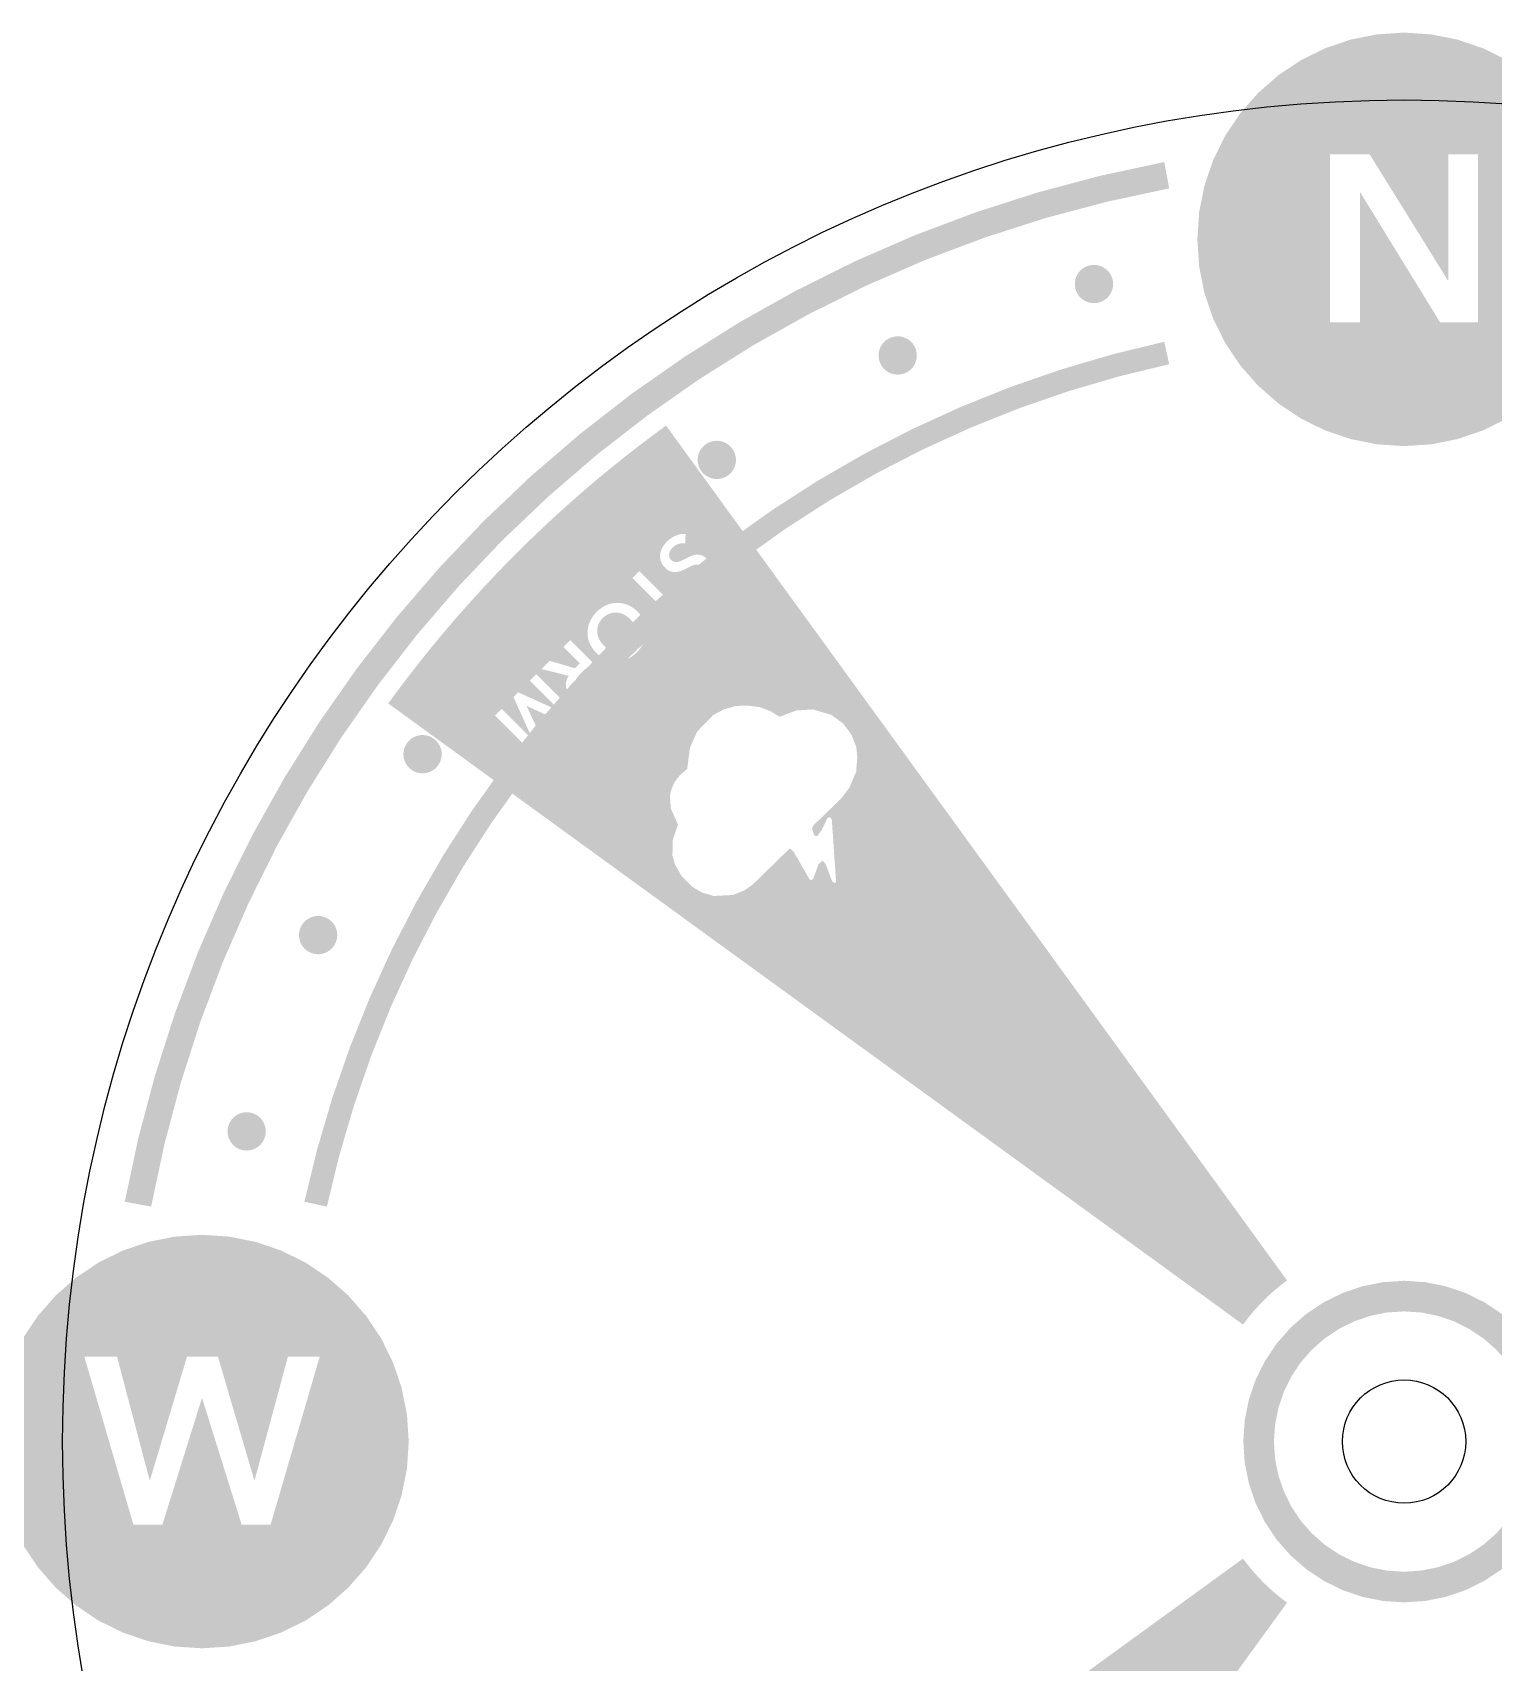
# Model space of a CAD drawing. Header units: millimetres. Extents: x 6 to 594, y 82 to 394.
# Drawn here: x 206.97 to 245.13, y 351.43 to 394 of the extents above; entities that cross this region are included whole.
import ezdxf

# ---------------------------------------------------------------- set-up
doc = ezdxf.new("R2010")
doc.units = ezdxf.units.MM
doc.layers.add('CUT', color=1, linetype='Continuous')
doc.layers.add('RASTER', color=7, linetype='Continuous')

msp = doc.modelspace()

# ---------------------------------------------------------------- hatches: boundary and pattern name
at = {"layer": 'RASTER'}
h = msp.add_hatch(color=7, dxfattribs=at)
h.paths.add_polyline_path([(248.2, 388.6), (248.154, 387.895), (248.016, 387.202), (247.789, 386.534), (247.477, 385.9), (247.084, 385.313), (246.618, 384.782), (246.087, 384.316), (245.5, 383.923), (244.866, 383.611), (244.198, 383.384), (243.505, 383.246), (242.8, 383.2), (242.095, 383.246), (241.402, 383.384), (240.734, 383.611), (240.1, 383.923), (239.513, 384.316), (238.982, 384.782), (238.516, 385.313), (238.123, 385.9), (237.811, 386.534), (237.584, 387.202), (237.446, 387.895), (237.4, 388.6), (237.446, 389.305), (237.584, 389.998), (237.811, 390.666), (238.123, 391.3), (238.516, 391.887), (238.982, 392.418), (239.513, 392.884), (240.1, 393.277), (240.734, 393.589), (241.402, 393.816), (242.095, 393.954), (242.8, 394), (243.505, 393.954), (244.198, 393.816), (244.866, 393.589), (245.5, 393.277), (246.087, 392.884), (246.618, 392.418), (247.084, 391.887), (247.477, 391.3), (247.789, 390.666), (248.016, 389.998), (248.154, 389.305)])
h.paths.add_polyline_path([(240.866, 390.82), (240.866, 386.43), (241.647, 386.43), (241.647, 389.821), (241.659, 389.821), (243.742, 386.43), (244.734, 386.43), (244.734, 390.82), (243.953, 390.82), (243.953, 387.534), (243.941, 387.534), (241.901, 390.82), (240.866, 390.82)])
for points in [[(209.382, 363.464), (209.737, 365.127), (210.175, 366.77), (210.694, 368.389), (211.293, 369.98), (211.971, 371.539), (212.727, 373.062), (213.557, 374.545), (214.461, 375.985), (215.435, 377.378), (216.478, 378.721), (217.587, 380.01), (218.758, 381.242), (219.99, 382.413), (221.279, 383.522), (222.622, 384.565), (224.015, 385.539), (225.455, 386.443), (226.938, 387.273), (228.461, 388.029), (230.02, 388.707), (231.611, 389.306), (233.23, 389.825), (234.873, 390.263), (236.536, 390.618), (236.664, 389.93), (235.036, 389.582), (233.427, 389.154), (231.842, 388.645), (230.283, 388.058), (228.757, 387.394), (227.265, 386.654), (225.812, 385.841), (224.402, 384.956), (223.037, 384.001), (221.722, 382.98), (220.46, 381.894), (219.253, 380.747), (218.106, 379.54), (217.02, 378.278), (215.999, 376.963), (215.044, 375.598), (214.159, 374.188), (213.346, 372.735), (212.606, 371.243), (211.942, 369.717), (211.355, 368.158), (210.846, 366.573), (210.418, 364.964), (210.07, 363.336)], [(235.199, 387.433), (235.195, 387.368), (235.182, 387.304), (235.161, 387.242), (235.132, 387.183), (235.096, 387.129), (235.053, 387.08), (235.003, 387.037), (234.949, 387), (234.89, 386.972), (234.828, 386.951), (234.764, 386.938), (234.699, 386.933), (234.634, 386.938), (234.57, 386.951), (234.508, 386.972), (234.449, 387), (234.395, 387.037), (234.345, 387.08), (234.302, 387.129), (234.266, 387.183), (234.237, 387.242), (234.216, 387.304), (234.203, 387.368), (234.199, 387.433), (234.203, 387.499), (234.216, 387.563), (234.237, 387.625), (234.266, 387.683), (234.302, 387.738), (234.345, 387.787), (234.395, 387.83), (234.449, 387.866), (234.508, 387.895), (234.57, 387.916), (234.634, 387.929), (234.699, 387.933), (234.764, 387.929), (234.828, 387.916), (234.89, 387.895), (234.949, 387.866), (235.003, 387.83), (235.053, 387.787), (235.096, 387.738), (235.132, 387.683), (235.161, 387.625), (235.182, 387.563), (235.195, 387.499)], [(214.075, 363.464), (214.405, 364.822), (214.8, 366.164), (215.258, 367.485), (215.778, 368.782), (216.359, 370.054), (217, 371.296), (217.699, 372.507), (218.455, 373.683), (219.266, 374.822), (220.131, 375.921), (221.046, 376.977), (222.011, 377.989), (223.023, 378.954), (224.079, 379.869), (225.178, 380.734), (226.317, 381.545), (227.493, 382.301), (228.704, 383), (229.946, 383.641), (231.218, 384.222), (232.515, 384.742), (233.836, 385.2), (235.178, 385.595), (236.536, 385.925), (236.664, 385.339), (235.333, 385.015), (234.019, 384.629), (232.725, 384.18), (231.454, 383.671), (230.208, 383.102), (228.991, 382.474), (227.805, 381.789), (226.653, 381.048), (225.538, 380.253), (224.461, 379.407), (223.426, 378.51), (222.435, 377.565), (221.49, 376.574), (220.593, 375.539), (219.747, 374.462), (218.952, 373.347), (218.211, 372.195), (217.526, 371.009), (216.898, 369.792), (216.329, 368.546), (215.82, 367.275), (215.371, 365.981), (214.985, 364.667), (214.661, 363.336)], [(230.072, 385.567), (230.068, 385.502), (230.055, 385.438), (230.034, 385.376), (230.005, 385.317), (229.969, 385.263), (229.926, 385.214), (229.876, 385.171), (229.822, 385.134), (229.763, 385.105), (229.701, 385.084), (229.637, 385.072), (229.572, 385.067), (229.507, 385.072), (229.443, 385.084), (229.381, 385.105), (229.322, 385.134), (229.268, 385.171), (229.218, 385.214), (229.175, 385.263), (229.139, 385.317), (229.11, 385.376), (229.089, 385.438), (229.076, 385.502), (229.072, 385.567), (229.076, 385.633), (229.089, 385.697), (229.11, 385.759), (229.139, 385.817), (229.175, 385.872), (229.218, 385.921), (229.268, 385.964), (229.322, 386), (229.381, 386.029), (229.443, 386.05), (229.507, 386.063), (229.572, 386.067), (229.637, 386.063), (229.701, 386.05), (229.763, 386.029), (229.822, 386), (229.876, 385.964), (229.926, 385.921), (229.969, 385.872), (230.005, 385.817), (230.034, 385.759), (230.055, 385.697), (230.068, 385.633)], [(225.347, 382.839), (225.343, 382.774), (225.33, 382.71), (225.309, 382.648), (225.28, 382.589), (225.244, 382.535), (225.201, 382.486), (225.151, 382.443), (225.097, 382.406), (225.038, 382.378), (224.976, 382.356), (224.912, 382.344), (224.847, 382.339), (224.782, 382.344), (224.718, 382.356), (224.656, 382.378), (224.597, 382.406), (224.543, 382.443), (224.494, 382.486), (224.45, 382.535), (224.414, 382.589), (224.385, 382.648), (224.364, 382.71), (224.351, 382.774), (224.347, 382.839), (224.351, 382.905), (224.364, 382.969), (224.385, 383.031), (224.414, 383.089), (224.45, 383.144), (224.494, 383.193), (224.543, 383.236), (224.597, 383.272), (224.656, 383.301), (224.718, 383.322), (224.782, 383.335), (224.847, 383.339), (224.912, 383.335), (224.976, 383.322), (225.038, 383.301), (225.097, 383.272), (225.151, 383.236), (225.201, 383.193), (225.244, 383.144), (225.28, 383.089), (225.309, 383.031), (225.33, 382.969), (225.343, 382.905)], [(217.661, 375.153), (217.656, 375.088), (217.644, 375.024), (217.622, 374.962), (217.594, 374.903), (217.557, 374.849), (217.514, 374.799), (217.465, 374.756), (217.411, 374.72), (217.352, 374.691), (217.29, 374.67), (217.226, 374.657), (217.161, 374.653), (217.095, 374.657), (217.031, 374.67), (216.969, 374.691), (216.911, 374.72), (216.856, 374.756), (216.807, 374.799), (216.764, 374.849), (216.728, 374.903), (216.699, 374.962), (216.678, 375.024), (216.665, 375.088), (216.661, 375.153), (216.665, 375.218), (216.678, 375.282), (216.699, 375.344), (216.728, 375.403), (216.764, 375.457), (216.807, 375.506), (216.856, 375.55), (216.911, 375.586), (216.969, 375.615), (217.031, 375.636), (217.095, 375.649), (217.161, 375.653), (217.226, 375.649), (217.29, 375.636), (217.352, 375.615), (217.411, 375.586), (217.465, 375.55), (217.514, 375.506), (217.557, 375.457), (217.594, 375.403), (217.622, 375.344), (217.644, 375.282), (217.656, 375.218)], [(214.933, 370.428), (214.928, 370.363), (214.916, 370.299), (214.895, 370.237), (214.866, 370.178), (214.829, 370.124), (214.786, 370.074), (214.737, 370.031), (214.683, 369.995), (214.624, 369.966), (214.562, 369.945), (214.498, 369.932), (214.433, 369.928), (214.367, 369.932), (214.303, 369.945), (214.241, 369.966), (214.183, 369.995), (214.128, 370.031), (214.079, 370.074), (214.036, 370.124), (214, 370.178), (213.971, 370.237), (213.95, 370.299), (213.937, 370.363), (213.933, 370.428), (213.937, 370.493), (213.95, 370.557), (213.971, 370.619), (214, 370.678), (214.036, 370.732), (214.079, 370.782), (214.128, 370.825), (214.183, 370.861), (214.241, 370.89), (214.303, 370.911), (214.367, 370.924), (214.433, 370.928), (214.498, 370.924), (214.562, 370.911), (214.624, 370.89), (214.683, 370.861), (214.737, 370.825), (214.786, 370.782), (214.829, 370.732), (214.866, 370.678), (214.895, 370.619), (214.916, 370.557), (214.928, 370.493)], [(213.067, 365.301), (213.062, 365.236), (213.049, 365.172), (213.028, 365.11), (213, 365.051), (212.963, 364.997), (212.92, 364.947), (212.871, 364.904), (212.817, 364.868), (212.758, 364.839), (212.696, 364.818), (212.632, 364.805), (212.567, 364.801), (212.501, 364.805), (212.437, 364.818), (212.375, 364.839), (212.317, 364.868), (212.262, 364.904), (212.213, 364.947), (212.17, 364.997), (212.134, 365.051), (212.105, 365.11), (212.084, 365.172), (212.071, 365.236), (212.067, 365.301), (212.071, 365.366), (212.084, 365.43), (212.105, 365.492), (212.134, 365.551), (212.17, 365.605), (212.213, 365.655), (212.262, 365.698), (212.317, 365.734), (212.375, 365.763), (212.437, 365.784), (212.501, 365.797), (212.567, 365.801), (212.632, 365.797), (212.696, 365.784), (212.758, 365.763), (212.817, 365.734), (212.871, 365.698), (212.92, 365.655), (212.963, 365.605), (213, 365.551), (213.028, 365.492), (213.049, 365.43), (213.062, 365.366)]]:
    msp.add_hatch(color=7, dxfattribs=at).paths.add_polyline_path(points)
h = msp.add_hatch(color=7, dxfattribs=at)
h.paths.add_polyline_path([(216.264, 376.479), (216.519, 376.825), (216.778, 377.167), (217.042, 377.506), (217.31, 377.842), (217.582, 378.174), (217.859, 378.502), (218.14, 378.827), (218.425, 379.147), (218.714, 379.465), (219.008, 379.778), (219.305, 380.088), (219.607, 380.393), (219.912, 380.695), (220.222, 380.992), (220.535, 381.286), (220.853, 381.575), (221.173, 381.86), (221.498, 382.141), (221.826, 382.418), (222.158, 382.69), (222.494, 382.958), (222.833, 383.222), (223.175, 383.481), (223.521, 383.736), (239.744, 361.407), (239.689, 361.367), (239.634, 361.325), (239.581, 361.284), (239.528, 361.241), (239.475, 361.198), (239.423, 361.154), (239.371, 361.11), (239.321, 361.064), (239.27, 361.018), (239.221, 360.972), (239.171, 360.925), (239.123, 360.877), (239.075, 360.829), (239.028, 360.779), (238.982, 360.73), (238.936, 360.679), (238.89, 360.629), (238.846, 360.577), (238.802, 360.525), (238.759, 360.472), (238.716, 360.419), (238.675, 360.366), (238.633, 360.311), (238.593, 360.256)])
h.paths.add_polyline_path([(224.334, 375.744), (224.145, 375.319), (224.073, 374.767), (223.884, 374.607), (223.737, 374.416), (223.644, 374.182), (223.623, 374.044), (223.646, 373.736), (223.833, 373.311), (223.697, 372.918), (223.688, 372.504), (223.759, 372.259), (223.926, 371.972), (224.213, 371.686), (224.447, 371.545), (224.766, 371.45), (225.265, 371.475), (225.573, 371.598), (225.786, 371.749), (226.753, 372.693), (226.852, 372.61), (227.273, 371.879), (227.326, 371.864), (227.365, 371.898), (227.505, 372.281), (227.613, 372.372), (227.681, 372.302), (227.864, 371.824), (227.94, 371.788), (227.962, 371.834), (227.851, 373.449), (227.804, 373.507), (227.743, 373.492), (227.575, 373.152), (227.464, 373.009), (227.392, 373.035), (227.333, 373.216), (227.369, 373.29), (228.091, 373.991), (228.31, 374.278), (228.487, 374.692), (228.518, 375.096), (228.487, 375.351), (228.361, 375.67), (228.144, 375.957), (227.836, 376.182), (227.358, 376.322), (226.923, 376.295), (226.487, 376.129), (226.264, 376.269), (225.966, 376.384), (225.658, 376.422), (225.35, 376.414), (225.031, 376.322), (224.755, 376.176), (224.334, 375.744)])
h.paths.add_polyline_path([(224.12, 379.645), (224.131, 379.402), (224.159, 379.404), (224.186, 379.407), (224.214, 379.412), (224.241, 379.418), (224.268, 379.426), (224.295, 379.435), (224.322, 379.445), (224.348, 379.458), (224.374, 379.471), (224.399, 379.485), (224.423, 379.5), (224.446, 379.515), (224.468, 379.532), (224.49, 379.549), (224.51, 379.567), (224.53, 379.586), (224.546, 379.603), (224.562, 379.62), (224.578, 379.639), (224.593, 379.657), (224.607, 379.677), (224.62, 379.696), (224.633, 379.716), (224.646, 379.737), (224.657, 379.758), (224.668, 379.779), (224.677, 379.8), (224.686, 379.821), (224.693, 379.843), (224.7, 379.864), (224.705, 379.886), (224.709, 379.908), (224.713, 379.93), (224.715, 379.952), (224.716, 379.974), (224.715, 379.996), (224.714, 380.017), (224.711, 380.039), (224.707, 380.061), (224.702, 380.083), (224.695, 380.104), (224.687, 380.126), (224.677, 380.146), (224.665, 380.167), (224.652, 380.187), (224.637, 380.207), (224.62, 380.227), (224.602, 380.246), (224.584, 380.263), (224.567, 380.279), (224.549, 380.293), (224.531, 380.305), (224.514, 380.316), (224.496, 380.326), (224.479, 380.335), (224.461, 380.341), (224.444, 380.347), (224.426, 380.352), (224.409, 380.356), (224.392, 380.359), (224.374, 380.361), (224.357, 380.363), (224.34, 380.363), (224.323, 380.363), (224.306, 380.361), (224.289, 380.36), (224.272, 380.357), (224.255, 380.354), (224.238, 380.35), (224.222, 380.345), (224.205, 380.34), (224.189, 380.334), (224.173, 380.327), (224.157, 380.321), (224.141, 380.314), (224.125, 380.307), (224.11, 380.3), (224.095, 380.292), (224.079, 380.285), (224.064, 380.277), (224.049, 380.269), (224.034, 380.262), (224.019, 380.254), (224.004, 380.247), (223.989, 380.239), (223.974, 380.232), (223.96, 380.225), (223.946, 380.218), (223.932, 380.211), (223.918, 380.205), (223.904, 380.199), (223.891, 380.194), (223.877, 380.189), (223.864, 380.184), (223.852, 380.181), (223.839, 380.177), (223.826, 380.175), (223.814, 380.173), (223.802, 380.171), (223.79, 380.17), (223.778, 380.17), (223.767, 380.171), (223.755, 380.172), (223.744, 380.173), (223.733, 380.176), (223.722, 380.179), (223.711, 380.184), (223.701, 380.189), (223.69, 380.195), (223.68, 380.203), (223.67, 380.211), (223.66, 380.221), (223.65, 380.231), (223.641, 380.241), (223.633, 380.252), (223.626, 380.262), (223.62, 380.273), (223.615, 380.284), (223.611, 380.295), (223.608, 380.305), (223.605, 380.316), (223.603, 380.327), (223.602, 380.338), (223.601, 380.349), (223.601, 380.36), (223.601, 380.372), (223.603, 380.383), (223.604, 380.394), (223.606, 380.405), (223.609, 380.416), (223.612, 380.427), (223.616, 380.437), (223.621, 380.448), (223.625, 380.458), (223.631, 380.469), (223.637, 380.479), (223.643, 380.489), (223.649, 380.498), (223.656, 380.508), (223.663, 380.517), (223.67, 380.525), (223.677, 380.534), (223.685, 380.542), (223.693, 380.55), (223.708, 380.564), (223.724, 380.578), (223.742, 380.591), (223.76, 380.603), (223.779, 380.614), (223.8, 380.624), (223.821, 380.633), (223.843, 380.641), (223.866, 380.649), (223.889, 380.654), (223.911, 380.659), (223.934, 380.662), (223.956, 380.663), (223.978, 380.663), (224, 380.662), (224.022, 380.659), (224.031, 380.905), (223.998, 380.907), (223.966, 380.906), (223.933, 380.904), (223.901, 380.899), (223.868, 380.892), (223.836, 380.883), (223.803, 380.872), (223.771, 380.859), (223.739, 380.844), (223.708, 380.828), (223.678, 380.81), (223.65, 380.792), (223.622, 380.772), (223.595, 380.751), (223.569, 380.728), (223.544, 380.704), (223.526, 380.686), (223.509, 380.667), (223.493, 380.647), (223.477, 380.628), (223.463, 380.607), (223.449, 380.587), (223.436, 380.566), (223.424, 380.544), (223.413, 380.523), (223.403, 380.501), (223.394, 380.479), (223.386, 380.457), (223.38, 380.435), (223.375, 380.413), (223.37, 380.391), (223.367, 380.369), (223.365, 380.347), (223.365, 380.324), (223.366, 380.302), (223.367, 380.28), (223.371, 380.257), (223.375, 380.235), (223.381, 380.213), (223.388, 380.19), (223.396, 380.168), (223.406, 380.146), (223.418, 380.124), (223.431, 380.103), (223.445, 380.082), (223.462, 380.061), (223.479, 380.04), (223.499, 380.02), (223.517, 380.002), (223.536, 379.986), (223.554, 379.972), (223.573, 379.959), (223.592, 379.948), (223.611, 379.938), (223.63, 379.931), (223.649, 379.924), (223.669, 379.919), (223.688, 379.915), (223.707, 379.912), (223.726, 379.911), (223.745, 379.91), (223.764, 379.91), (223.783, 379.911), (223.802, 379.913), (223.821, 379.916), (223.84, 379.92), (223.858, 379.924), (223.877, 379.929), (223.895, 379.935), (223.913, 379.941), (223.931, 379.948), (223.949, 379.955), (223.967, 379.963), (223.984, 379.971), (224.002, 379.979), (224.019, 379.987), (224.035, 379.995), (224.052, 380.004), (224.068, 380.012), (224.084, 380.02), (224.098, 380.027), (224.111, 380.034), (224.125, 380.041), (224.138, 380.048), (224.15, 380.054), (224.163, 380.06), (224.175, 380.066), (224.188, 380.072), (224.199, 380.078), (224.211, 380.082), (224.223, 380.087), (224.234, 380.091), (224.245, 380.095), (224.256, 380.098), (224.267, 380.1), (224.277, 380.102), (224.288, 380.104), (224.298, 380.105), (224.308, 380.106), (224.318, 380.106), (224.328, 380.105), (224.338, 380.104), (224.348, 380.103), (224.357, 380.1), (224.367, 380.098), (224.376, 380.094), (224.385, 380.09), (224.394, 380.084), (224.403, 380.079), (224.412, 380.072), (224.421, 380.065), (224.429, 380.057), (224.438, 380.047), (224.446, 380.038), (224.453, 380.028), (224.459, 380.018), (224.465, 380.008), (224.469, 379.998), (224.473, 379.988), (224.476, 379.977), (224.478, 379.967), (224.48, 379.956), (224.481, 379.946), (224.481, 379.935), (224.481, 379.925), (224.48, 379.914), (224.479, 379.904), (224.477, 379.893), (224.474, 379.883), (224.471, 379.872), (224.468, 379.862), (224.464, 379.852), (224.46, 379.842), (224.455, 379.832), (224.45, 379.822), (224.444, 379.813), (224.438, 379.803), (224.432, 379.794), (224.426, 379.784), (224.419, 379.776), (224.412, 379.767), (224.405, 379.759), (224.397, 379.75), (224.39, 379.743), (224.376, 379.73), (224.362, 379.718), (224.347, 379.707), (224.331, 379.697), (224.315, 379.687), (224.298, 379.678), (224.28, 379.67), (224.261, 379.663), (224.242, 379.657), (224.224, 379.652), (224.205, 379.648), (224.188, 379.645), (224.17, 379.644), (224.153, 379.643), (224.136, 379.643), (224.12, 379.645)])
h.paths.add_polyline_path([(223.67, 379.088), (222.824, 379.933), (222.646, 379.755), (223.492, 378.91), (223.185, 378.603), (223.34, 378.447), (224.132, 379.239), (223.977, 379.395), (223.67, 379.088)])
h.paths.add_polyline_path([(222.775, 378.877), (222.745, 378.905), (222.715, 378.932), (222.684, 378.957), (222.652, 378.979), (222.62, 379), (222.588, 379.019), (222.554, 379.036), (222.52, 379.051), (222.486, 379.064), (222.451, 379.076), (222.417, 379.085), (222.382, 379.093), (222.347, 379.099), (222.312, 379.103), (222.277, 379.106), (222.242, 379.106), (222.206, 379.105), (222.171, 379.102), (222.136, 379.097), (222.101, 379.09), (222.066, 379.082), (222.032, 379.071), (221.997, 379.059), (221.963, 379.045), (221.929, 379.03), (221.896, 379.012), (221.863, 378.993), (221.831, 378.972), (221.8, 378.949), (221.769, 378.924), (221.739, 378.898), (221.71, 378.87), (221.681, 378.84), (221.655, 378.81), (221.63, 378.779), (221.607, 378.747), (221.585, 378.715), (221.566, 378.682), (221.548, 378.649), (221.532, 378.615), (221.518, 378.58), (221.506, 378.546), (221.495, 378.511), (221.487, 378.476), (221.48, 378.441), (221.475, 378.406), (221.472, 378.37), (221.47, 378.335), (221.471, 378.299), (221.473, 378.264), (221.477, 378.229), (221.483, 378.194), (221.49, 378.159), (221.5, 378.124), (221.511, 378.09), (221.525, 378.055), (221.54, 378.021), (221.557, 377.988), (221.576, 377.955), (221.596, 377.923), (221.619, 377.892), (221.644, 377.861), (221.67, 377.831), (221.699, 377.801), (221.729, 377.772), (221.76, 377.745), (221.791, 377.72), (221.823, 377.697), (221.855, 377.675), (221.888, 377.656), (221.922, 377.639), (221.956, 377.624), (221.99, 377.611), (222.025, 377.6), (222.059, 377.59), (222.094, 377.583), (222.128, 377.577), (222.163, 377.573), (222.198, 377.572), (222.233, 377.572), (222.268, 377.574), (222.303, 377.577), (222.338, 377.583), (222.372, 377.59), (222.406, 377.6), (222.441, 377.611), (222.475, 377.624), (222.509, 377.638), (222.543, 377.655), (222.576, 377.673), (222.608, 377.693), (222.64, 377.714), (222.671, 377.738), (222.702, 377.763), (222.732, 377.789), (222.762, 377.818), (222.79, 377.847), (222.817, 377.877), (222.841, 377.907), (222.864, 377.939), (222.886, 377.97), (222.905, 378.003), (222.923, 378.035), (222.939, 378.069), (222.954, 378.103), (222.967, 378.137), (222.977, 378.171), (222.987, 378.205), (222.994, 378.239), (222.999, 378.274), (223.003, 378.308), (223.005, 378.343), (223.004, 378.378), (223.003, 378.413), (222.999, 378.447), (222.993, 378.482), (222.985, 378.516), (222.976, 378.551), (222.965, 378.585), (222.952, 378.62), (222.936, 378.654), (222.919, 378.687), (222.9, 378.72), (222.879, 378.753), (222.856, 378.785), (222.831, 378.816), (222.804, 378.847), (222.775, 378.877)])
h.paths.add_polyline_path([(222.581, 378.683), (222.6, 378.664), (222.618, 378.644), (222.634, 378.623), (222.65, 378.602), (222.664, 378.581), (222.677, 378.559), (222.689, 378.537), (222.7, 378.514), (222.71, 378.491), (222.719, 378.468), (222.727, 378.445), (222.733, 378.422), (222.738, 378.399), (222.742, 378.376), (222.745, 378.352), (222.746, 378.328), (222.747, 378.305), (222.746, 378.281), (222.744, 378.258), (222.741, 378.234), (222.737, 378.211), (222.731, 378.188), (222.724, 378.165), (222.716, 378.142), (222.707, 378.12), (222.696, 378.098), (222.684, 378.076), (222.671, 378.055), (222.656, 378.034), (222.64, 378.013), (222.622, 377.993), (222.604, 377.973), (222.584, 377.955), (222.564, 377.937), (222.543, 377.921), (222.522, 377.906), (222.501, 377.893), (222.479, 377.881), (222.457, 377.87), (222.434, 377.86), (222.411, 377.852), (222.388, 377.845), (222.365, 377.839), (222.341, 377.835), (222.318, 377.832), (222.294, 377.829), (222.271, 377.829), (222.247, 377.829), (222.224, 377.831), (222.2, 377.834), (222.177, 377.838), (222.153, 377.843), (222.13, 377.849), (222.107, 377.857), (222.084, 377.865), (222.061, 377.875), (222.039, 377.886), (222.016, 377.898), (221.995, 377.911), (221.973, 377.926), (221.952, 377.941), (221.932, 377.958), (221.912, 377.976), (221.892, 377.995), (221.873, 378.015), (221.854, 378.036), (221.837, 378.057), (221.821, 378.078), (221.806, 378.1), (221.793, 378.122), (221.78, 378.144), (221.769, 378.167), (221.759, 378.19), (221.75, 378.213), (221.743, 378.237), (221.737, 378.26), (221.731, 378.283), (221.727, 378.307), (221.725, 378.331), (221.723, 378.355), (221.723, 378.378), (221.724, 378.402), (221.726, 378.426), (221.73, 378.449), (221.734, 378.472), (221.74, 378.495), (221.747, 378.518), (221.756, 378.541), (221.765, 378.564), (221.776, 378.586), (221.789, 378.608), (221.802, 378.629), (221.817, 378.649), (221.833, 378.67), (221.85, 378.689), (221.868, 378.709), (221.888, 378.727), (221.907, 378.744), (221.927, 378.76), (221.948, 378.775), (221.969, 378.788), (221.991, 378.8), (222.013, 378.811), (222.035, 378.82), (222.058, 378.829), (222.081, 378.836), (222.104, 378.842), (222.127, 378.846), (222.15, 378.849), (222.174, 378.852), (222.197, 378.853), (222.221, 378.852), (222.245, 378.851), (222.269, 378.848), (222.292, 378.844), (222.316, 378.839), (222.339, 378.833), (222.362, 378.825), (222.385, 378.816), (222.408, 378.806), (222.431, 378.795), (222.454, 378.783), (222.476, 378.769), (222.498, 378.754), (222.519, 378.738), (222.54, 378.721), (222.561, 378.703), (222.581, 378.683)])
h.paths.add_polyline_path([(222.024, 377.131), (221.023, 378.132), (220.844, 377.954), (221.269, 377.529), (221.138, 377.399), (220.482, 377.592), (220.267, 377.377), (220.979, 377.2), (220.96, 377.167), (220.943, 377.135), (220.93, 377.102), (220.919, 377.07), (220.911, 377.037), (220.906, 377.005), (220.903, 376.972), (220.904, 376.94), (220.907, 376.907), (220.914, 376.876), (220.923, 376.845), (220.936, 376.815), (220.952, 376.785), (220.972, 376.756), (220.994, 376.728), (221.02, 376.701), (221.04, 376.682), (221.06, 376.664), (221.08, 376.649), (221.101, 376.635), (221.121, 376.623), (221.142, 376.613), (221.164, 376.604), (221.185, 376.597), (221.207, 376.592), (221.228, 376.588), (221.25, 376.585), (221.271, 376.584), (221.293, 376.584), (221.314, 376.585), (221.336, 376.587), (221.357, 376.591), (221.378, 376.596), (221.4, 376.602), (221.421, 376.609), (221.441, 376.617), (221.462, 376.626), (221.483, 376.637), (221.503, 376.648), (221.524, 376.66), (221.544, 376.673), (221.564, 376.687), (221.583, 376.702), (221.603, 376.717), (221.621, 376.732), (221.64, 376.748), (221.658, 376.765), (221.676, 376.783), (222.024, 377.131)])
h.paths.add_polyline_path([(221.269, 377.238), (221.414, 377.384), (221.696, 377.102), (221.534, 376.941), (221.526, 376.933), (221.517, 376.924), (221.508, 376.916), (221.499, 376.908), (221.489, 376.9), (221.479, 376.892), (221.469, 376.884), (221.459, 376.877), (221.448, 376.869), (221.438, 376.863), (221.427, 376.856), (221.417, 376.851), (221.406, 376.846), (221.395, 376.841), (221.384, 376.837), (221.373, 376.834), (221.362, 376.831), (221.351, 376.828), (221.34, 376.827), (221.329, 376.826), (221.318, 376.826), (221.307, 376.826), (221.296, 376.827), (221.285, 376.829), (221.274, 376.831), (221.263, 376.835), (221.252, 376.839), (221.241, 376.845), (221.231, 376.851), (221.22, 376.859), (221.21, 376.868), (221.199, 376.877), (221.189, 376.889), (221.179, 376.9), (221.17, 376.912), (221.163, 376.924), (221.157, 376.935), (221.152, 376.947), (221.148, 376.959), (221.145, 376.971), (221.143, 376.984), (221.142, 376.996), (221.141, 377.008), (221.142, 377.019), (221.143, 377.031), (221.145, 377.043), (221.147, 377.055), (221.151, 377.066), (221.155, 377.078), (221.159, 377.089), (221.164, 377.1), (221.17, 377.112), (221.176, 377.123), (221.183, 377.134), (221.19, 377.145), (221.198, 377.156), (221.206, 377.167), (221.215, 377.178), (221.223, 377.188), (221.232, 377.198), (221.241, 377.209), (221.25, 377.219), (221.259, 377.228), (221.269, 377.238)])
h.paths.add_polyline_path([(221.134, 376.241), (220.133, 377.242), (219.963, 377.073), (220.768, 376.268), (220.765, 376.265), (219.661, 376.77), (219.536, 376.645), (220.037, 375.537), (220.034, 375.534), (219.229, 376.339), (219.053, 376.162), (220.054, 375.161), (220.334, 375.441), (219.88, 376.409), (219.884, 376.414), (220.856, 375.962), (221.134, 376.241)])
h = msp.add_hatch(color=7, dxfattribs=at)
h.paths.add_polyline_path([(216.8, 357.2), (216.754, 356.495), (216.616, 355.802), (216.389, 355.134), (216.077, 354.5), (215.684, 353.913), (215.218, 353.382), (214.687, 352.916), (214.1, 352.523), (213.466, 352.211), (212.798, 351.984), (212.105, 351.846), (211.4, 351.8), (210.695, 351.846), (210.002, 351.984), (209.334, 352.211), (208.7, 352.523), (208.113, 352.916), (207.582, 353.382), (207.116, 353.913), (206.723, 354.5), (206.411, 355.134), (206.184, 355.802), (206.046, 356.495), (206, 357.2), (206.046, 357.905), (206.184, 358.598), (206.411, 359.266), (206.723, 359.9), (207.116, 360.487), (207.582, 361.018), (208.113, 361.484), (208.7, 361.877), (209.334, 362.189), (210.002, 362.416), (210.695, 362.554), (211.4, 362.6), (212.105, 362.554), (212.798, 362.416), (213.466, 362.189), (214.1, 361.877), (214.687, 361.484), (215.218, 361.018), (215.684, 360.487), (216.077, 359.9), (216.389, 359.266), (216.616, 358.598), (216.754, 357.905)])
h.paths.add_polyline_path([(208.325, 359.42), (209.608, 355.03), (210.365, 355.03), (211.394, 358.322), (211.406, 358.322), (212.435, 355.03), (213.192, 355.03), (214.475, 359.42), (213.644, 359.42), (212.776, 356.196), (212.764, 356.196), (211.815, 359.42), (211.009, 359.42), (210.042, 356.196), (210.03, 356.196), (209.18, 359.42), (208.325, 359.42)])
h = msp.add_hatch(color=7, dxfattribs=at)
h.paths.add_polyline_path([(247, 357.2), (246.964, 356.652), (246.857, 356.113), (246.68, 355.593), (246.437, 355.1), (246.132, 354.643), (245.77, 354.23), (245.357, 353.868), (244.9, 353.563), (244.407, 353.32), (243.887, 353.143), (243.348, 353.036), (242.8, 353), (242.252, 353.036), (241.713, 353.143), (241.193, 353.32), (240.7, 353.563), (240.243, 353.868), (239.83, 354.23), (239.468, 354.643), (239.163, 355.1), (238.92, 355.593), (238.743, 356.113), (238.636, 356.652), (238.6, 357.2), (238.636, 357.748), (238.743, 358.287), (238.92, 358.807), (239.163, 359.3), (239.468, 359.757), (239.83, 360.17), (240.243, 360.532), (240.7, 360.837), (241.193, 361.08), (241.713, 361.257), (242.252, 361.364), (242.8, 361.4), (243.348, 361.364), (243.887, 361.257), (244.407, 361.08), (244.9, 360.837), (245.357, 360.532), (245.77, 360.17), (246.132, 359.757), (246.437, 359.3), (246.68, 358.807), (246.857, 358.287), (246.964, 357.748)])
h.paths.add_polyline_path([(246.2, 357.2), (246.171, 356.756), (246.084, 356.32), (245.941, 355.899), (245.744, 355.5), (245.497, 355.13), (245.204, 354.796), (244.87, 354.503), (244.5, 354.256), (244.101, 354.059), (243.68, 353.916), (243.244, 353.829), (242.8, 353.8), (242.356, 353.829), (241.92, 353.916), (241.499, 354.059), (241.1, 354.256), (240.73, 354.503), (240.396, 354.796), (240.103, 355.13), (239.856, 355.5), (239.659, 355.899), (239.516, 356.32), (239.429, 356.756), (239.4, 357.2), (239.429, 357.644), (239.516, 358.08), (239.659, 358.501), (239.856, 358.9), (240.103, 359.27), (240.396, 359.604), (240.73, 359.897), (241.1, 360.144), (241.499, 360.341), (241.92, 360.484), (242.356, 360.571), (242.8, 360.6), (243.244, 360.571), (243.68, 360.484), (244.101, 360.341), (244.5, 360.144), (244.87, 359.897), (245.204, 359.604), (245.497, 359.27), (245.744, 358.9), (245.941, 358.501), (246.084, 358.08), (246.171, 357.644)])
h = msp.add_hatch(color=7, dxfattribs=at)
h.paths.add_polyline_path([(223.521, 330.664), (223.175, 330.919), (222.833, 331.178), (222.494, 331.442), (222.158, 331.71), (221.826, 331.982), (221.498, 332.259), (221.173, 332.54), (220.853, 332.825), (220.535, 333.114), (220.222, 333.408), (219.912, 333.705), (219.607, 334.007), (219.305, 334.312), (219.008, 334.622), (218.714, 334.935), (218.425, 335.253), (218.14, 335.573), (217.859, 335.898), (217.582, 336.226), (217.31, 336.558), (217.042, 336.894), (216.778, 337.233), (216.519, 337.575), (216.264, 337.921), (238.593, 354.144), (238.633, 354.089), (238.675, 354.034), (238.716, 353.981), (238.759, 353.928), (238.802, 353.875), (238.846, 353.823), (238.89, 353.771), (238.936, 353.721), (238.982, 353.67), (239.028, 353.621), (239.075, 353.571), (239.123, 353.523), (239.171, 353.475), (239.221, 353.428), (239.27, 353.382), (239.321, 353.336), (239.371, 353.29), (239.423, 353.246), (239.475, 353.202), (239.528, 353.159), (239.581, 353.116), (239.634, 353.075), (239.689, 353.033), (239.744, 352.993)])
h.paths.add_polyline_path([(224.256, 338.734), (224.681, 338.545), (225.233, 338.473), (225.393, 338.284), (225.584, 338.137), (225.818, 338.044), (225.956, 338.023), (226.264, 338.046), (226.689, 338.233), (227.082, 338.097), (227.496, 338.088), (227.741, 338.159), (228.028, 338.326), (228.314, 338.613), (228.455, 338.847), (228.55, 339.166), (228.525, 339.665), (228.402, 339.973), (228.251, 340.186), (227.307, 341.153), (227.39, 341.252), (228.121, 341.673), (228.136, 341.726), (228.102, 341.765), (227.719, 341.905), (227.628, 342.013), (227.698, 342.081), (228.176, 342.264), (228.212, 342.34), (228.166, 342.362), (226.551, 342.251), (226.493, 342.204), (226.508, 342.143), (226.848, 341.975), (226.991, 341.864), (226.965, 341.792), (226.784, 341.733), (226.71, 341.769), (226.009, 342.491), (225.722, 342.71), (225.308, 342.887), (224.904, 342.918), (224.649, 342.887), (224.33, 342.761), (224.043, 342.544), (223.818, 342.236), (223.678, 341.758), (223.705, 341.323), (223.871, 340.887), (223.731, 340.664), (223.616, 340.366), (223.578, 340.058), (223.586, 339.75), (223.678, 339.431), (223.824, 339.155), (224.256, 338.734)])
h.paths.add_polyline_path([(220.355, 338.52), (220.598, 338.531), (220.596, 338.559), (220.593, 338.586), (220.588, 338.614), (220.582, 338.641), (220.574, 338.668), (220.565, 338.695), (220.555, 338.722), (220.542, 338.748), (220.529, 338.774), (220.515, 338.799), (220.5, 338.823), (220.485, 338.846), (220.468, 338.868), (220.451, 338.89), (220.433, 338.91), (220.414, 338.93), (220.397, 338.946), (220.38, 338.962), (220.361, 338.978), (220.343, 338.993), (220.323, 339.007), (220.304, 339.02), (220.284, 339.033), (220.263, 339.046), (220.242, 339.057), (220.221, 339.068), (220.2, 339.077), (220.179, 339.086), (220.157, 339.093), (220.136, 339.1), (220.114, 339.105), (220.092, 339.109), (220.07, 339.113), (220.048, 339.115), (220.026, 339.116), (220.004, 339.115), (219.983, 339.114), (219.961, 339.111), (219.939, 339.107), (219.917, 339.102), (219.896, 339.095), (219.874, 339.087), (219.854, 339.077), (219.833, 339.065), (219.813, 339.052), (219.793, 339.037), (219.773, 339.02), (219.754, 339.002), (219.737, 338.984), (219.721, 338.967), (219.707, 338.949), (219.695, 338.931), (219.684, 338.914), (219.674, 338.896), (219.665, 338.879), (219.659, 338.861), (219.653, 338.844), (219.648, 338.826), (219.644, 338.809), (219.641, 338.792), (219.639, 338.774), (219.637, 338.757), (219.637, 338.74), (219.637, 338.723), (219.639, 338.706), (219.64, 338.689), (219.643, 338.672), (219.646, 338.655), (219.65, 338.638), (219.655, 338.622), (219.66, 338.605), (219.666, 338.589), (219.673, 338.573), (219.679, 338.557), (219.686, 338.541), (219.693, 338.525), (219.7, 338.51), (219.708, 338.495), (219.715, 338.479), (219.723, 338.464), (219.731, 338.449), (219.738, 338.434), (219.746, 338.419), (219.753, 338.404), (219.761, 338.389), (219.768, 338.374), (219.775, 338.36), (219.782, 338.346), (219.789, 338.332), (219.795, 338.318), (219.801, 338.304), (219.806, 338.291), (219.811, 338.277), (219.816, 338.264), (219.819, 338.252), (219.823, 338.239), (219.825, 338.226), (219.827, 338.214), (219.829, 338.202), (219.83, 338.19), (219.83, 338.178), (219.829, 338.167), (219.828, 338.155), (219.827, 338.144), (219.824, 338.133), (219.821, 338.122), (219.816, 338.111), (219.811, 338.101), (219.805, 338.09), (219.797, 338.08), (219.789, 338.07), (219.779, 338.06), (219.769, 338.05), (219.759, 338.041), (219.748, 338.033), (219.738, 338.026), (219.727, 338.02), (219.716, 338.015), (219.705, 338.011), (219.695, 338.008), (219.684, 338.005), (219.673, 338.003), (219.662, 338.002), (219.651, 338.001), (219.64, 338.001), (219.628, 338.001), (219.617, 338.003), (219.606, 338.004), (219.595, 338.006), (219.584, 338.009), (219.573, 338.012), (219.563, 338.016), (219.552, 338.021), (219.542, 338.025), (219.531, 338.031), (219.521, 338.037), (219.511, 338.043), (219.502, 338.049), (219.492, 338.056), (219.483, 338.063), (219.475, 338.07), (219.466, 338.077), (219.458, 338.085), (219.45, 338.093), (219.436, 338.108), (219.422, 338.124), (219.409, 338.142), (219.397, 338.16), (219.386, 338.179), (219.376, 338.2), (219.367, 338.221), (219.359, 338.243), (219.351, 338.266), (219.346, 338.289), (219.341, 338.311), (219.338, 338.334), (219.337, 338.356), (219.337, 338.378), (219.338, 338.4), (219.341, 338.422), (219.095, 338.431), (219.093, 338.398), (219.094, 338.366), (219.096, 338.333), (219.101, 338.301), (219.108, 338.268), (219.117, 338.236), (219.128, 338.203), (219.141, 338.171), (219.156, 338.139), (219.172, 338.108), (219.19, 338.078), (219.208, 338.05), (219.228, 338.022), (219.249, 337.995), (219.272, 337.969), (219.296, 337.944), (219.314, 337.926), (219.333, 337.909), (219.353, 337.893), (219.372, 337.877), (219.393, 337.863), (219.413, 337.849), (219.434, 337.836), (219.456, 337.824), (219.477, 337.813), (219.499, 337.803), (219.521, 337.794), (219.543, 337.786), (219.565, 337.78), (219.587, 337.775), (219.609, 337.77), (219.631, 337.767), (219.653, 337.765), (219.676, 337.765), (219.698, 337.766), (219.72, 337.767), (219.743, 337.771), (219.765, 337.775), (219.787, 337.781), (219.81, 337.788), (219.832, 337.796), (219.854, 337.806), (219.876, 337.818), (219.897, 337.831), (219.918, 337.845), (219.939, 337.862), (219.96, 337.879), (219.98, 337.899), (219.998, 337.917), (220.014, 337.936), (220.028, 337.954), (220.041, 337.973), (220.052, 337.992), (220.062, 338.011), (220.069, 338.03), (220.076, 338.049), (220.081, 338.069), (220.085, 338.088), (220.088, 338.107), (220.089, 338.126), (220.09, 338.145), (220.09, 338.164), (220.089, 338.183), (220.087, 338.202), (220.084, 338.221), (220.08, 338.24), (220.076, 338.258), (220.071, 338.277), (220.065, 338.295), (220.059, 338.313), (220.052, 338.331), (220.045, 338.349), (220.037, 338.367), (220.029, 338.384), (220.021, 338.402), (220.013, 338.419), (220.005, 338.435), (219.996, 338.452), (219.988, 338.468), (219.98, 338.484), (219.973, 338.498), (219.966, 338.511), (219.959, 338.525), (219.952, 338.538), (219.946, 338.55), (219.94, 338.563), (219.934, 338.575), (219.928, 338.588), (219.922, 338.599), (219.918, 338.611), (219.913, 338.623), (219.909, 338.634), (219.905, 338.645), (219.902, 338.656), (219.9, 338.667), (219.898, 338.677), (219.896, 338.688), (219.895, 338.698), (219.894, 338.708), (219.894, 338.718), (219.895, 338.728), (219.896, 338.738), (219.897, 338.748), (219.9, 338.757), (219.902, 338.767), (219.906, 338.776), (219.91, 338.785), (219.916, 338.794), (219.921, 338.803), (219.928, 338.812), (219.935, 338.821), (219.943, 338.829), (219.953, 338.838), (219.962, 338.846), (219.972, 338.853), (219.982, 338.859), (219.992, 338.865), (220.002, 338.869), (220.012, 338.873), (220.023, 338.876), (220.033, 338.878), (220.044, 338.88), (220.054, 338.881), (220.065, 338.881), (220.075, 338.881), (220.086, 338.88), (220.096, 338.879), (220.107, 338.877), (220.117, 338.874), (220.128, 338.871), (220.138, 338.868), (220.148, 338.864), (220.158, 338.86), (220.168, 338.855), (220.178, 338.85), (220.187, 338.844), (220.197, 338.838), (220.206, 338.832), (220.216, 338.826), (220.224, 338.819), (220.233, 338.812), (220.241, 338.805), (220.25, 338.797), (220.257, 338.79), (220.27, 338.776), (220.282, 338.762), (220.293, 338.747), (220.303, 338.731), (220.313, 338.715), (220.322, 338.698), (220.33, 338.68), (220.337, 338.661), (220.343, 338.642), (220.348, 338.624), (220.352, 338.605), (220.355, 338.588), (220.356, 338.57), (220.357, 338.553), (220.357, 338.536), (220.355, 338.52)])
h.paths.add_polyline_path([(220.912, 338.07), (220.067, 337.224), (220.245, 337.046), (221.09, 337.892), (221.397, 337.585), (221.553, 337.74), (220.761, 338.532), (220.605, 338.377), (220.912, 338.07)])
h.paths.add_polyline_path([(221.123, 337.175), (221.095, 337.145), (221.068, 337.115), (221.043, 337.084), (221.021, 337.052), (221, 337.02), (220.981, 336.988), (220.964, 336.954), (220.949, 336.92), (220.936, 336.886), (220.924, 336.851), (220.915, 336.817), (220.907, 336.782), (220.901, 336.747), (220.897, 336.712), (220.894, 336.677), (220.894, 336.642), (220.895, 336.606), (220.898, 336.571), (220.903, 336.536), (220.91, 336.501), (220.918, 336.466), (220.929, 336.432), (220.941, 336.397), (220.955, 336.363), (220.97, 336.329), (220.988, 336.296), (221.007, 336.263), (221.028, 336.231), (221.051, 336.2), (221.076, 336.169), (221.102, 336.139), (221.13, 336.11), (221.16, 336.081), (221.19, 336.055), (221.221, 336.03), (221.253, 336.007), (221.285, 335.985), (221.318, 335.966), (221.351, 335.948), (221.385, 335.932), (221.42, 335.918), (221.454, 335.906), (221.489, 335.895), (221.524, 335.887), (221.559, 335.88), (221.594, 335.875), (221.63, 335.872), (221.665, 335.87), (221.701, 335.871), (221.736, 335.873), (221.771, 335.877), (221.806, 335.883), (221.841, 335.89), (221.876, 335.9), (221.91, 335.911), (221.945, 335.925), (221.979, 335.94), (222.012, 335.957), (222.045, 335.976), (222.077, 335.996), (222.108, 336.019), (222.139, 336.044), (222.169, 336.07), (222.199, 336.099), (222.228, 336.129), (222.255, 336.16), (222.28, 336.191), (222.303, 336.223), (222.325, 336.255), (222.344, 336.288), (222.361, 336.322), (222.376, 336.356), (222.389, 336.39), (222.4, 336.425), (222.41, 336.459), (222.417, 336.494), (222.423, 336.528), (222.427, 336.563), (222.428, 336.598), (222.428, 336.633), (222.426, 336.668), (222.423, 336.703), (222.417, 336.738), (222.41, 336.772), (222.4, 336.806), (222.389, 336.841), (222.376, 336.875), (222.362, 336.909), (222.345, 336.943), (222.327, 336.976), (222.307, 337.008), (222.286, 337.04), (222.262, 337.071), (222.237, 337.102), (222.211, 337.132), (222.182, 337.162), (222.153, 337.19), (222.123, 337.217), (222.093, 337.241), (222.061, 337.264), (222.03, 337.286), (221.997, 337.305), (221.965, 337.323), (221.931, 337.339), (221.897, 337.354), (221.863, 337.367), (221.829, 337.377), (221.795, 337.387), (221.761, 337.394), (221.726, 337.399), (221.692, 337.403), (221.657, 337.405), (221.622, 337.404), (221.587, 337.403), (221.553, 337.399), (221.518, 337.393), (221.484, 337.385), (221.449, 337.376), (221.415, 337.365), (221.38, 337.352), (221.346, 337.336), (221.313, 337.319), (221.28, 337.3), (221.247, 337.279), (221.215, 337.256), (221.184, 337.231), (221.153, 337.204), (221.123, 337.175)])
h.paths.add_polyline_path([(221.317, 336.981), (221.336, 337), (221.356, 337.018), (221.377, 337.034), (221.398, 337.05), (221.419, 337.064), (221.441, 337.077), (221.463, 337.089), (221.486, 337.1), (221.509, 337.11), (221.532, 337.119), (221.555, 337.127), (221.578, 337.133), (221.601, 337.138), (221.624, 337.142), (221.648, 337.145), (221.672, 337.146), (221.695, 337.147), (221.719, 337.146), (221.742, 337.144), (221.766, 337.141), (221.789, 337.137), (221.812, 337.131), (221.835, 337.124), (221.858, 337.116), (221.88, 337.107), (221.902, 337.096), (221.924, 337.084), (221.945, 337.071), (221.966, 337.056), (221.987, 337.04), (222.007, 337.022), (222.027, 337.004), (222.045, 336.984), (222.063, 336.964), (222.079, 336.943), (222.094, 336.922), (222.107, 336.901), (222.119, 336.879), (222.13, 336.857), (222.14, 336.834), (222.148, 336.811), (222.155, 336.788), (222.161, 336.765), (222.165, 336.741), (222.168, 336.718), (222.171, 336.694), (222.171, 336.671), (222.171, 336.647), (222.169, 336.624), (222.166, 336.6), (222.162, 336.577), (222.157, 336.553), (222.151, 336.53), (222.143, 336.507), (222.135, 336.484), (222.125, 336.461), (222.114, 336.439), (222.102, 336.416), (222.089, 336.395), (222.074, 336.373), (222.059, 336.352), (222.042, 336.332), (222.024, 336.312), (222.005, 336.292), (221.985, 336.273), (221.964, 336.254), (221.943, 336.237), (221.922, 336.221), (221.9, 336.206), (221.878, 336.193), (221.856, 336.18), (221.833, 336.169), (221.81, 336.159), (221.787, 336.15), (221.763, 336.143), (221.74, 336.137), (221.717, 336.131), (221.693, 336.127), (221.669, 336.125), (221.645, 336.123), (221.622, 336.123), (221.598, 336.124), (221.574, 336.126), (221.551, 336.13), (221.528, 336.134), (221.505, 336.14), (221.482, 336.147), (221.459, 336.156), (221.436, 336.165), (221.414, 336.176), (221.392, 336.189), (221.371, 336.202), (221.351, 336.217), (221.33, 336.233), (221.311, 336.25), (221.291, 336.268), (221.273, 336.288), (221.256, 336.307), (221.24, 336.327), (221.225, 336.348), (221.212, 336.369), (221.2, 336.391), (221.189, 336.413), (221.18, 336.435), (221.171, 336.458), (221.164, 336.481), (221.158, 336.504), (221.154, 336.527), (221.151, 336.55), (221.148, 336.574), (221.147, 336.597), (221.148, 336.621), (221.149, 336.645), (221.152, 336.669), (221.156, 336.692), (221.161, 336.716), (221.167, 336.739), (221.175, 336.762), (221.184, 336.785), (221.194, 336.808), (221.205, 336.831), (221.217, 336.854), (221.231, 336.876), (221.246, 336.898), (221.262, 336.919), (221.279, 336.94), (221.297, 336.961), (221.317, 336.981)])
h.paths.add_polyline_path([(222.869, 336.424), (221.868, 335.423), (222.046, 335.244), (222.471, 335.669), (222.601, 335.538), (222.408, 334.882), (222.623, 334.667), (222.8, 335.379), (222.833, 335.36), (222.865, 335.343), (222.898, 335.33), (222.93, 335.319), (222.963, 335.311), (222.995, 335.306), (223.028, 335.303), (223.06, 335.304), (223.093, 335.307), (223.124, 335.314), (223.155, 335.323), (223.185, 335.336), (223.215, 335.352), (223.244, 335.372), (223.272, 335.394), (223.299, 335.42), (223.318, 335.44), (223.336, 335.46), (223.351, 335.48), (223.365, 335.501), (223.377, 335.521), (223.387, 335.542), (223.396, 335.564), (223.403, 335.585), (223.408, 335.607), (223.412, 335.628), (223.415, 335.65), (223.416, 335.671), (223.416, 335.693), (223.415, 335.714), (223.413, 335.736), (223.409, 335.757), (223.404, 335.778), (223.398, 335.8), (223.391, 335.821), (223.383, 335.841), (223.374, 335.862), (223.363, 335.883), (223.352, 335.903), (223.34, 335.924), (223.327, 335.944), (223.313, 335.964), (223.298, 335.983), (223.283, 336.003), (223.268, 336.021), (223.252, 336.04), (223.235, 336.058), (223.217, 336.076), (222.869, 336.424)])
h.paths.add_polyline_path([(222.762, 335.669), (222.616, 335.814), (222.898, 336.096), (223.059, 335.934), (223.067, 335.926), (223.076, 335.917), (223.084, 335.908), (223.092, 335.899), (223.1, 335.889), (223.108, 335.879), (223.116, 335.869), (223.123, 335.859), (223.131, 335.848), (223.137, 335.838), (223.144, 335.827), (223.149, 335.817), (223.154, 335.806), (223.159, 335.795), (223.163, 335.784), (223.166, 335.773), (223.169, 335.762), (223.172, 335.751), (223.173, 335.74), (223.174, 335.729), (223.174, 335.718), (223.174, 335.707), (223.173, 335.696), (223.171, 335.685), (223.169, 335.674), (223.165, 335.663), (223.161, 335.652), (223.155, 335.641), (223.149, 335.631), (223.141, 335.62), (223.132, 335.61), (223.123, 335.599), (223.111, 335.589), (223.1, 335.579), (223.088, 335.57), (223.076, 335.563), (223.065, 335.557), (223.053, 335.552), (223.041, 335.548), (223.029, 335.545), (223.016, 335.543), (223.004, 335.542), (222.992, 335.541), (222.981, 335.542), (222.969, 335.543), (222.957, 335.545), (222.945, 335.547), (222.934, 335.551), (222.922, 335.555), (222.911, 335.559), (222.9, 335.564), (222.888, 335.57), (222.877, 335.576), (222.866, 335.583), (222.855, 335.59), (222.844, 335.598), (222.833, 335.606), (222.822, 335.615), (222.812, 335.623), (222.802, 335.632), (222.791, 335.641), (222.781, 335.65), (222.772, 335.659), (222.762, 335.669)])
h.paths.add_polyline_path([(223.759, 335.534), (222.758, 334.533), (222.927, 334.363), (223.732, 335.168), (223.735, 335.165), (223.23, 334.061), (223.355, 333.936), (224.463, 334.437), (224.466, 334.434), (223.661, 333.629), (223.838, 333.453), (224.839, 334.454), (224.559, 334.734), (223.591, 334.28), (223.586, 334.284), (224.038, 335.256), (223.759, 335.534)])

# ---------------------------------------------------------------- linework, layer by layer
at = {"layer": 'CUT'}
for radius in [35.04, 1.61]:
    msp.add_circle((242.8, 357.2), radius, dxfattribs=at)

doc.saveas('drawing.dxf')
